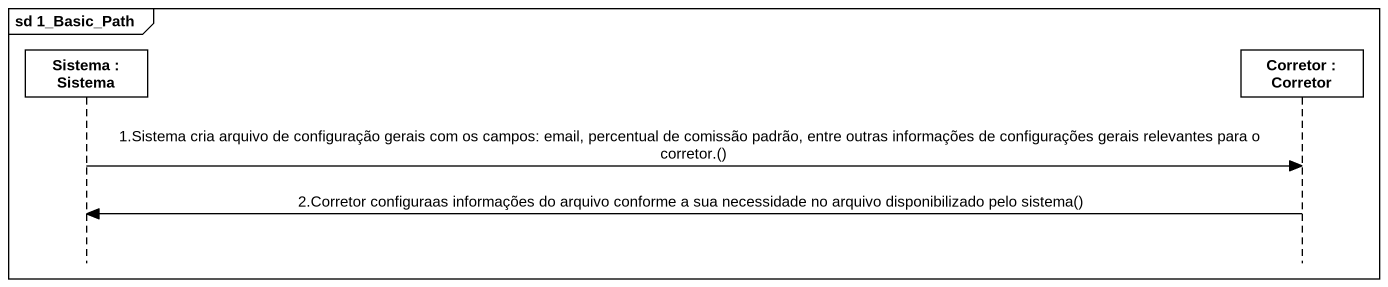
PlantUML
@startuml
mainframe sd 1_Basic_Path
hide footbox
participant "Sistema : Sistema" as Sistema
participant "Corretor : Corretor" as Corretor

Sistema -> Corretor : 1.Sistema cria arquivo de configuração gerais com os campos: email, percentual de comissão padrão, entre outras informações de configurações gerais relevantes para o corretor.()
Corretor -> Sistema : 2.Corretor configuraas informações do arquivo conforme a sua necessidade no arquivo disponibilizado pelo sistema()
@enduml
